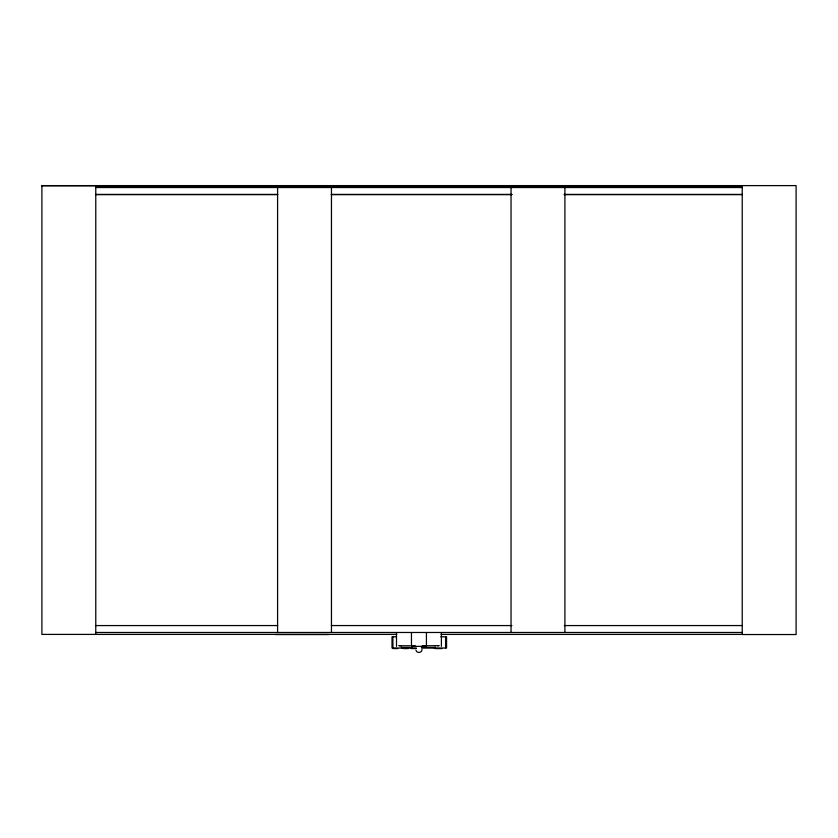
<?xml version="1.0" encoding="UTF-8"?>
<svg xmlns="http://www.w3.org/2000/svg" width="838" height="838" viewBox="0 0 838 838"><rect width="100%" height="100%" fill="white"/><g stroke="black" fill="none" stroke-linecap="round" stroke-linejoin="round"><path stroke-width="1.26" d="M422.048 649.419C422.226 652.938 416.685 653.682 415.941 650.225M398.72 645.658L400.47 645.658M427.275 645.773L439.269 645.658M41.9 185.607L796.1 185.607L796.1 634.534L742.227 634.534L742.227 185.607M41.9 185.743L95.773 185.743M95.773 186.392L742.227 186.392M95.773 187.523L742.227 187.523M95.773 194.447L277.671 194.447M331.324 194.447L511.913 194.447M564.257 194.447L742.227 194.447M95.773 194.584L277.671 194.584M331.324 194.584L511.913 194.584M564.257 194.584L742.227 194.584M95.773 625.577L277.671 625.557M331.324 625.557L511.913 625.577M564.257 625.577L742.227 625.557M95.773 632.481L742.227 632.481M396.751 634.397L41.9 634.408L41.9 185.449M441.071 634.408L742.227 634.408M275.346 634.534L329.219 634.534M396.416 636.796L392.016 636.796L392.016 648.015L416.36 648.015M440.84 636.796L446.56 636.796L446.56 648.015L421.483 648.015M399.6 645.773L410.243 645.773M413.522 645.773L415.229 645.773M422.237 645.773L425.641 645.773M411.29 647.449L402.366 647.449L402.366 648.015M421.483 647.449L434.22 647.449L434.22 648.015M392.896 648.581L397.736 648.581M403.466 648.581L408.305 648.581M411.238 648.581L416.088 648.581M435.446 648.581L441.825 648.581M437.53 645.658L438.4 645.773M564.906 632.481L564.906 185.732L511.033 185.732L511.033 632.481M445.586 636.796L445.586 648.015M441.396 632.91L441.396 646.37M435.121 646.894L435.121 648.015M426.427 632.91L426.427 646.37L411.458 646.37L411.458 632.91M412.296 645.522L412.296 648.015M401.475 646.894L401.475 648.015M396.5 632.91L396.5 646.37M392.907 636.796L392.907 648.015M331.46 632.481L331.46 185.732L277.588 185.732L277.588 632.481M95.773 185.607L95.773 634.397"/></g></svg>
